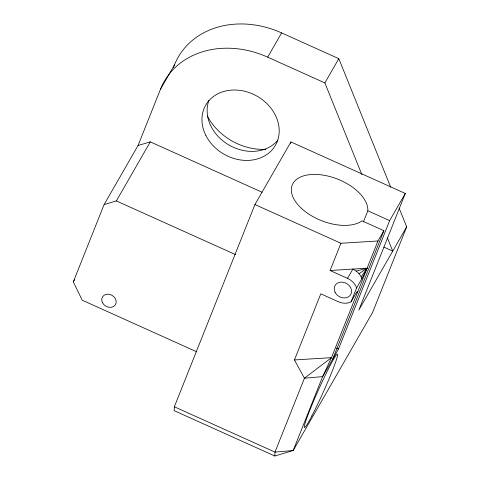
<?xml version="1.0" encoding="UTF-8"?>
<svg xmlns="http://www.w3.org/2000/svg" width="480" height="480" viewBox="0 0 480 480"><rect width="100%" height="100%" fill="white"/><g stroke="black" fill="none" stroke-linecap="round" stroke-linejoin="round"><path stroke-width="0.72" d="M406.686 226.86L358.806 310.128L405.294 193.446L290.928 141.936L254.934 204.54L174.348 406.782L174.174 410.67L274.812 456L293.19 450.516L372.594 312.42L406.686 226.86L399.114 208.092M274.812 456L274.992 452.112L304.434 378.216L331.476 357.654L377.964 240.978L383.88 230.694L362.046 220.86A40.224 22.278 21.7 0 1 299.436 206.382A40.224 22.278 21.7 0 1 317.76 174.516A40.224 22.278 21.7 0 1 367.836 210.792L389.664 220.626L405.294 193.446M196.83 351.852L82.194 300.192L73.314 281.856L104.106 204.576L138.054 145.518L160.512 89.16L174.456 64.914A87.996 73.038 29.9 0 1 281.628 32.91L338.814 58.668L390.702 187.242M173.346 67.698L174.456 64.914M290.376 143.322L290.928 141.936M389.664 220.626L338.526 348.972L322.632 376.614L304.434 378.216L294.444 359.952L320.79 293.838L338.238 301.692A15.084 12.522 29.9 0 0 349.302 302.646L351.048 301.848L356.382 292.578L357.816 291.54L356.544 292.272M351.048 301.848L356.55 288.036L355.878 286.146A15.084 12.522 29.9 0 0 347.532 278.358L330.084 270.498L340.932 243.276L377.964 240.978M363.408 221.904L367.836 210.792M332.736 359.04L383.88 230.694M356.55 288.036L361.884 278.766L367.116 268.2L330.084 270.498M104.106 204.576L116.352 200.922L150.306 141.864L262.038 192.228M73.314 281.856L74.778 279.318M160.512 89.16A87.996 73.038 29.9 0 1 267.684 57.156L281.628 32.91M361.89 174.654L324.87 82.914L338.814 58.668M347.532 278.358L352.866 269.088C356.88 271.08 360.552 274.368 361.884 278.766M361.206 276.876L367.116 268.2L356.256 271.086M359.106 273.738L367.116 268.2M138.054 145.518L150.306 141.864M294.444 359.952L331.476 357.654L322.632 376.614L293.19 450.516L274.992 452.112L174.348 406.782M267.684 57.156L324.87 82.914M383.892 247.116L392.742 251.106L387.414 237.9M254.934 204.54L340.932 243.276M116.352 200.922L235.584 254.622M336.48 348.054L338.526 348.972M277.914 140.142A40.224 33.39 29.9 0 1 229.08 145.086A40.224 33.39 29.9 0 1 208.914 100.362M265.878 149.316A55.308 45.906 29.9 0 1 207.324 116.064M311.832 415.974A40.224 2.658 -65.8 0 0 337.584 355.2A40.224 2.658 -65.8 0 0 313.314 401.688A40.224 2.658 -65.8 0 0 311.832 415.974M335.088 292.356A9.048 7.512 29.9 0 0 350.118 295.422A9.048 7.512 29.9 0 0 343.446 282.306A9.048 7.512 29.9 0 0 335.088 292.356M102.474 302.718A7.542 6.258 29.9 0 0 114.996 305.274A7.542 6.258 29.9 0 0 109.44 294.342A7.542 6.258 29.9 0 0 102.474 302.718M205.926 135.564A40.224 33.39 29.9 0 0 272.706 149.196A40.224 33.39 29.9 0 0 243.072 90.9A40.224 33.39 29.9 0 0 205.926 135.564"/></g></svg>
